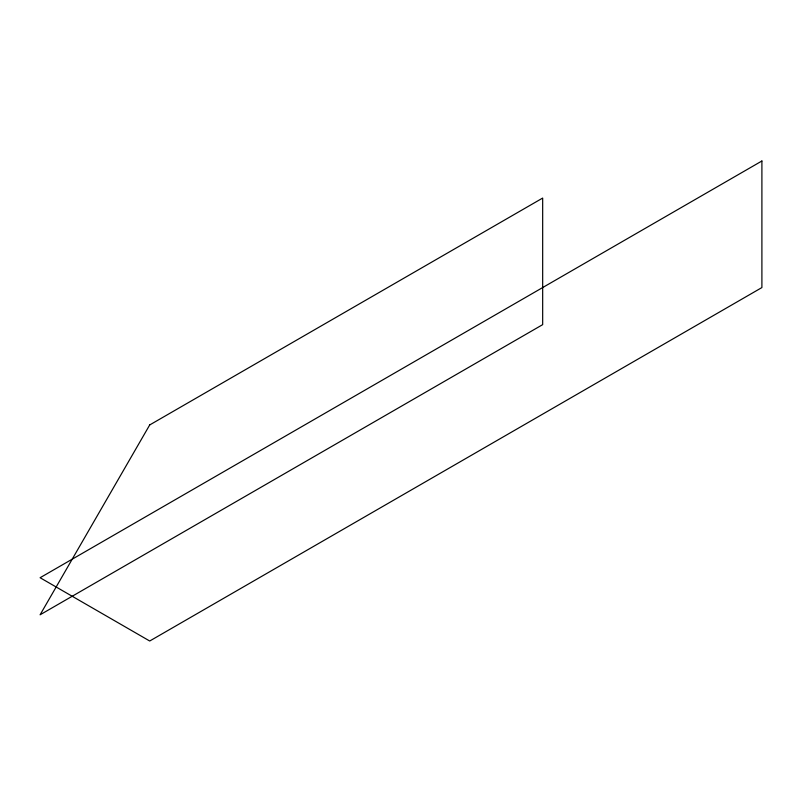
<?xml version="1.0" encoding="UTF-8"?>
<svg xmlns="http://www.w3.org/2000/svg" width="802" height="802" viewBox="0 0 802 802"><rect width="100%" height="100%" fill="white"/><g stroke="black" fill="none" stroke-linecap="round" stroke-linejoin="round"><path stroke-width="1.2" d="M149.713 424.94L40.1 614.793L542.673 324.64L542.673 198.064L149.713 424.94M761.9 160.991L40.1 577.721L149.713 641.009L761.9 287.567L761.9 160.991"/></g></svg>
